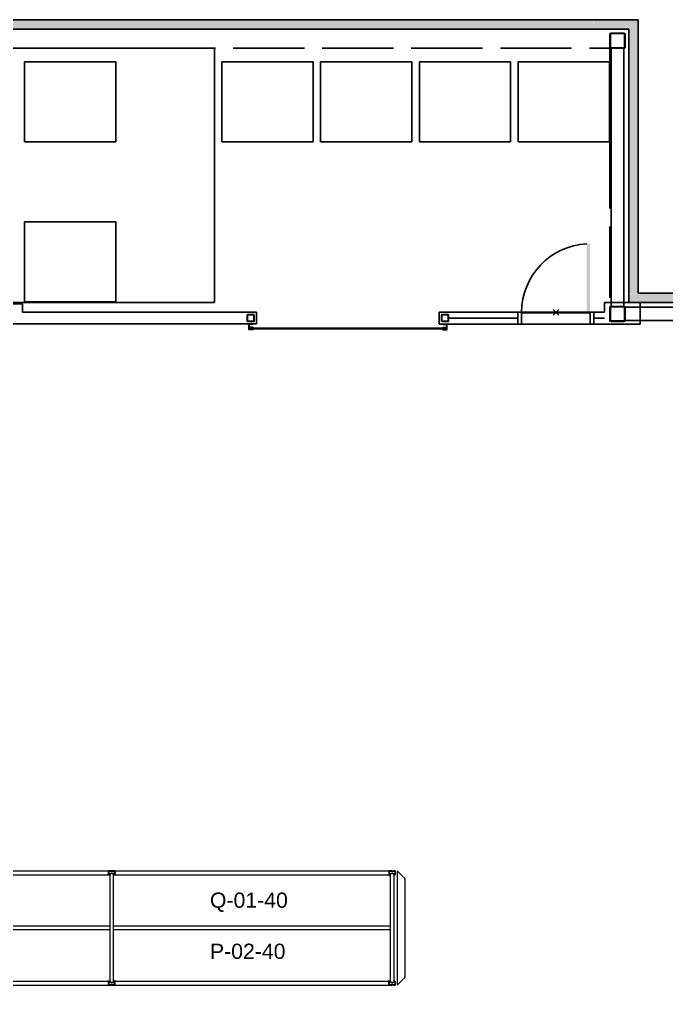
# Model space of a CAD drawing. Header units: inches. Extents: x 2743 to 10591, y -1604 to 5792.
# Drawn here: x 8829 to 9170, y 1066 to 1589 of the extents above; entities that cross this region are included whole.
import ezdxf

# ---------------------------------------------------------------- set-up
doc = ezdxf.new("R2010")
doc.units = ezdxf.units.IN
doc.header["$LTSCALE"] = 0.1875
doc.header["$MEASUREMENT"] = 0
doc.header["$PDMODE"] = 3
doc.header["$PDSIZE"] = 1.5
doc.linetypes.add('CENTERX2', pattern=[101.6, 63.5, -12.7, 12.7, -12.7])
doc.linetypes.add('dash2', pattern=[500, 400, -100])
for name, color, linetype, lineweight in [('22 Dimension', 7, 'Continuous', 5), ('32 Echelle', 160, 'Continuous', 15), ('33 Poutre', 30, 'Continuous', 15), ('37 Protection', 1, 'Continuous', 15)]:
    doc.layers.add(name, color=color, linetype=linetype, lineweight=lineweight)
for name, color, linetype in [('A-N-MOB', 253, 'Continuous'), ('A-N-MUR-COMP', 30, 'Continuous'), ('A-N-MUR-EXT', 5, 'Continuous'), ('A-N-MUR-INT', 3, 'Continuous'), ('A-N-POR-PLF', 30, 'Continuous'), ('A-N-POR-PLN', 7, 'Continuous'), ('A-N-PORTE-INT', 2, 'Continuous'), ('A-N-STRUCTURE', 4, 'Continuous'), ('COUPE2', 2, 'Continuous'), ('fill253', 253, 'Continuous'), ('S-N-ACIER', 4, 'Continuous')]:
    doc.layers.add(name, color=color, linetype=linetype)
doc.styles.add('arial', font='')
doc.styles.get('arial').set_extended_font_data('Arial')
doc.linetypes.add('MUR07', pattern='A,0.001521,[13,JUB,S=1,R=0,X=0,Y=0],-152.075402', length=152.076923)

# ---------------------------------------------------------------- blocks, each defined once
blk = doc.blocks.new('jambage grille')
at = {"layer": 'COUPE2'}
for points in [[(-48, 11), (-48, 11), (-48, 11), (-48, 11), (-48, 10), (-48, 10), (-48, 10), (-48, 10), (-48, 10), (-48, 10), (-48, 10), (-48, 10), (-48, 10), (-48, 10), (-48, 10), (-48, 10), (-50, 10), (-50, 10), (-50, 10), (-50, 10), (-50, 10), (-50, 10), (-51, 10), (-51, 10), (-51, 10), (-51, 10), (-51, 10), (-51, 10), (-51, 10), (-51, 11), (-51, 11), (-51, 11), (-51, 11), (-51, 13), (-51, 13), (-51, 13), (-51, 13), (-51, 14), (-51, 14), (-51, 14), (-51, 14), (-51, 14), (-51, 14), (-51, 15), (-51, 15), (-50, 15), (-50, 15), (-50, 15), (-50, 15), (-50, 16), (-49, 16), (-49, 16), (-49, 16), (-49, 16), (-48, 16), (-48, 16), (-37, 16), (-37, 16), (-36, 16), (-36, 16), (-36, 16), (-36, 16), (-36, 16), (-36, 16), (-36, 16), (-36, 16), (-36, 16), (-36, 16), (-36, 16), (-36, 16), (-36, 16), (-26, 16), (-26, 16), (-26, 16), (-26, 16), (-26, 16), (-26, 16), (-25, 16), (-25, 16), (-25, 16), (-25, 16), (-25, 16), (-25, 16), (-25, 16), (-25, 16), (-25, 16), (-25, 16), (-15, 16), (-15, 16), (-15, 16), (-15, 16), (-15, 16), (-15, 16), (-15, 16), (-15, 16), (-15, 16), (-14, 16), (-14, 16), (-14, 16), (-14, 16), (-14, 16), (-14, 16), (0, 16), (0, 16), (0, 16), (0, 16), (0, 16), (0, 16), (0, 16), (0, 16), (0, 14), (-2, 14), (-2, 14), (-2, 14), (-2, 14), (-2, 14), (-2, 14), (-2, 14), (-2, 14), (-2, 14), (-4, 14), (-4, 14), (-4, 14), (-4, 14), (-4, 14), (-4, 13), (-4, 13), (-4, 13), (-4, 13), (-4, 13), (-4, 13), (-4, 13), (-4, 13), (-6, 13), (-6, 13), (-6, 13), (-6, 13), (-6, 13), (-6, 13), (-7, 13), (-7, 13), (-7, 14), (-7, 14), (-7, 14), (-7, 14), (-7, 14), (-7, 14), (-7, 14), (-8, 14), (-8, 14), (-8, 14), (-8, 14), (-8, 14), (-8, 14), (-8, 14), (-8, 10), (-8, 10), (-8, 10), (-9, 10), (-9, 10), (-9, 10), (-9, 10), (-10, 10), (-10, 10), (-10, 10), (-10, 10), (-10, 10), (-10, 10), (-11, 10), (-11, 13), (-11, 13), (-11, 14), (-11, 14), (-11, 14), (-11, 14), (-11, 14), (-17, 14), (-17, 14), (-17, 14), (-17, 14), (-17, 14), (-17, 13), (-17, 13), (-17, 12), (-19, 12), (-19, 13), (-19, 13), (-19, 14), (-20, 14), (-20, 14), (-20, 14), (-20, 14), (-38, 14), (-39, 14), (-39, 14), (-39, 14), (-39, 14), (-39, 13), (-39, 13), (-39, 13), (-39, 11), (-39, 11), (-39, 11), (-39, 11), (-39, 10), (-39, 10), (-39, 10), (-39, 10), (-39, 10), (-39, 10), (-39, 10), (-39, 10), (-40, 10), (-40, 10), (-40, 10), (-40, 10), (-40, 10), (-40, 10), (-42, 10), (-42, 10), (-42, 10), (-42, 10), (-42, 10), (-42, 10), (-42, 10), (-42, 10), (-42, 10), (-42, 10), (-42, 10), (-42, 11), (-42, 11), (-42, 11), (-42, 11), (-42, 11), (-41, 11), (-40, 11), (-40, 11), (-40, 11), (-40, 11), (-40, 11), (-40, 11), (-40, 12), (-40, 13), (-40, 13), (-40, 13), (-40, 13), (-40, 13), (-41, 13), (-42, 13), (-42, 13), (-42, 13), (-42, 13), (-42, 13), (-42, 13), (-42, 13), (-42, 14), (-42, 14), (-42, 14), (-42, 14), (-42, 14), (-42, 15), (-43, 15), (-43, 15), (-47, 15), (-47, 15), (-48, 15), (-48, 14), (-48, 14), (-48, 14), (-48, 14), (-48, 14), (-48, 13), (-48, 13), (-48, 13), (-48, 13), (-48, 13), (-48, 13), (-48, 13), (-49, 13), (-50, 13), (-50, 13), (-50, 13), (-50, 13), (-50, 13), (-50, 12), (-50, 11), (-50, 11), (-50, 11), (-50, 11), (-50, 11), (-50, 11), (-49, 11)], [(-19, 12), (-17, 12), (-17, 8), (-17, 8), (-17, 7), (-17, 7), (-17, 7), (-17, 7), (-17, 7), (-17, 7), (-16, 7), (-16, 7), (-16, 7), (-16, 7), (-16, 7), (-16, 7), (-16, -7), (-16, -7), (-16, -7), (-16, -7), (-16, -7), (-16, -7), (-17, -7), (-17, -7), (-17, -7), (-17, -7), (-17, -7), (-17, -7), (-17, -8), (-17, -8), (-17, -12), (-19, -12), (-19, -1), (-19, 0), (-19, 1)], [(-2, 14), (0, 14), (0, -14), (-2, -14)], [(-48, -11), (-48, -11), (-48, -11), (-48, -11), (-48, -10), (-48, -10), (-48, -10), (-48, -10), (-48, -10), (-48, -10), (-48, -10), (-48, -10), (-48, -10), (-48, -10), (-48, -10), (-48, -10), (-50, -10), (-50, -10), (-50, -10), (-50, -10), (-50, -10), (-50, -10), (-51, -10), (-51, -10), (-51, -10), (-51, -10), (-51, -10), (-51, -10), (-51, -10), (-51, -11), (-51, -11), (-51, -11), (-51, -11), (-51, -13), (-51, -13), (-51, -13), (-51, -13), (-51, -14), (-51, -14), (-51, -14), (-51, -14), (-51, -14), (-51, -14), (-51, -15), (-51, -15), (-50, -15), (-50, -15), (-50, -15), (-50, -15), (-50, -16), (-49, -16), (-49, -16), (-49, -16), (-49, -16), (-48, -16), (-48, -16), (-37, -16), (-37, -16), (-36, -16), (-36, -16), (-36, -16), (-36, -16), (-36, -16), (-36, -16), (-36, -16), (-36, -16), (-36, -16), (-36, -16), (-36, -16), (-36, -16), (-36, -16), (-26, -16), (-26, -16), (-26, -16), (-26, -16), (-26, -16), (-26, -16), (-25, -16), (-25, -16), (-25, -16), (-25, -16), (-25, -16), (-25, -16), (-25, -16), (-25, -16), (-25, -16), (-25, -16), (-15, -16), (-15, -16), (-15, -16), (-15, -16), (-15, -16), (-15, -16), (-15, -16), (-15, -16), (-15, -16), (-14, -16), (-14, -16), (-14, -16), (-14, -16), (-14, -16), (-14, -16), (0, -16), (0, -16), (0, -16), (0, -16), (0, -16), (0, -16), (0, -16), (0, -16), (0, -14), (-2, -14), (-2, -14), (-2, -14), (-2, -14), (-2, -14), (-2, -14), (-2, -14), (-2, -14), (-2, -14), (-4, -14), (-4, -14), (-4, -14), (-4, -14), (-4, -14), (-4, -13), (-4, -13), (-4, -13), (-4, -13), (-4, -13), (-4, -13), (-4, -13), (-4, -13), (-6, -13), (-6, -13), (-6, -13), (-6, -13), (-6, -13), (-6, -13), (-7, -13), (-7, -13), (-7, -14), (-7, -14), (-7, -14), (-7, -14), (-7, -14), (-7, -14), (-7, -14), (-8, -14), (-8, -14), (-8, -14), (-8, -14), (-8, -14), (-8, -14), (-8, -14), (-8, -10), (-8, -10), (-8, -10), (-9, -10), (-9, -10), (-9, -10), (-9, -10), (-10, -10), (-10, -10), (-10, -10), (-10, -10), (-10, -10), (-10, -10), (-11, -10), (-11, -13), (-11, -13), (-11, -14), (-11, -14), (-11, -14), (-11, -14), (-11, -14), (-17, -14), (-17, -14), (-17, -14), (-17, -14), (-17, -14), (-17, -13), (-17, -13), (-17, -12), (-19, -12), (-19, -13), (-19, -13), (-19, -14), (-20, -14), (-20, -14), (-20, -14), (-20, -14), (-38, -14), (-39, -14), (-39, -14), (-39, -14), (-39, -14), (-39, -13), (-39, -13), (-39, -13), (-39, -11), (-39, -11), (-39, -11), (-39, -11), (-39, -10), (-39, -10), (-39, -10), (-39, -10), (-39, -10), (-39, -10), (-39, -10), (-39, -10), (-40, -10), (-40, -10), (-40, -10), (-40, -10), (-40, -10), (-40, -10), (-42, -10), (-42, -10), (-42, -10), (-42, -10), (-42, -10), (-42, -10), (-42, -10), (-42, -10), (-42, -10), (-42, -10), (-42, -10), (-42, -11), (-42, -11), (-42, -11), (-42, -11), (-42, -11), (-41, -11), (-40, -11), (-40, -11), (-40, -11), (-40, -11), (-40, -11), (-40, -11), (-40, -12), (-40, -13), (-40, -13), (-40, -13), (-40, -13), (-40, -13), (-41, -13), (-42, -13), (-42, -13), (-42, -13), (-42, -13), (-42, -13), (-42, -13), (-42, -13), (-42, -14), (-42, -14), (-42, -14), (-42, -14), (-42, -14), (-42, -15), (-43, -15), (-43, -15), (-47, -15), (-47, -15), (-48, -15), (-48, -14), (-48, -14), (-48, -14), (-48, -14), (-48, -14), (-48, -13), (-48, -13), (-48, -13), (-48, -13), (-48, -13), (-48, -13), (-48, -13), (-49, -13), (-50, -13), (-50, -13), (-50, -13), (-50, -13), (-50, -13), (-50, -12), (-50, -11), (-50, -11), (-50, -11), (-50, -11), (-50, -11), (-50, -11), (-49, -11)]]:
    blk.add_lwpolyline(points, close=True, dxfattribs=at)
at = {"layer": 'COUPE2', "color": 8}
for points in [[(-41, 12), (-49, 12)], [(-47, 12), (-48, 7)], [(-47, 12), (-47, 7)], [(-47, 12), (-46, 7)], [(-47, 12), (-46, 8)], [(-47, 12), (-47, 7)], [(-45, 12), (-46, 7)], [(-45, 12), (-46, 7)], [(-45, 12), (-45, 7)], [(-45, 12), (-45, 7)], [(-45, 12), (-44, 7)], [(-43, 12), (-45, 7)], [(-43, 12), (-44, 7)], [(-43, 12), (-43, 7)], [(-43, 12), (-43, 7)], [(-43, 12), (-42, 8)], [(-49, -12), (-41, -12)], [(-47, -12), (-48, -8)], [(-47, -12), (-47, -7)], [(-47, -12), (-47, -7)], [(-47, -12), (-46, -7)], [(-47, -12), (-45, -7)], [(-45, -12), (-46, -7)], [(-45, -12), (-45, -7)], [(-45, -12), (-45, -7)], [(-45, -12), (-44, -7)], [(-45, -12), (-44, -7)], [(-43, -12), (-44, -7)], [(-43, -12), (-44, -8)], [(-43, -12), (-43, -7)], [(-43, -12), (-43, -7)], [(-43, -12), (-42, -7)]]:
    blk.add_lwpolyline(points, dxfattribs=at)

msp = doc.modelspace()

# ---------------------------------------------------------------- hatches: boundary and pattern name
at = {"layer": '32 Echelle'}
for points in [[(8876.77285, 1139.49574), (8876.77285, 1139.68324), (8876.58535, 1139.68324)], [(8876.77285, 1139.49574), (8876.77285, 1139.68324), (8876.58535, 1139.68324)], [(8878.77285, 1139.49574), (8878.77285, 1139.68324), (8878.96035, 1139.68324)], [(8878.77285, 1139.49574), (8878.77285, 1139.68324), (8878.96035, 1139.68324)], [(9024.39785, 1139.49574), (9024.39785, 1139.68324), (9024.21035, 1139.68324)], [(9026.39785, 1139.49574), (9026.39785, 1139.68324), (9026.58535, 1139.68324)], [(8876.77285, 1083.87074), (8876.77285, 1083.68324), (8876.58535, 1083.68324)], [(8876.77285, 1083.87074), (8876.77285, 1083.68324), (8876.58535, 1083.68324)], [(8878.77285, 1083.87074), (8878.77285, 1083.68324), (8878.96035, 1083.68324)], [(8878.77285, 1083.87074), (8878.77285, 1083.68324), (8878.96035, 1083.68324)], [(9024.39785, 1083.87074), (9024.39785, 1083.68324), (9024.21035, 1083.68324)], [(9026.39785, 1083.87074), (9026.39785, 1083.68324), (9026.58535, 1083.68324)]]:
    msp.add_hatch(color=256, dxfattribs=at).paths.add_polyline_path(points)
at = {"layer": 'A-N-POR-PLN'}
msp.add_hatch(color=7, dxfattribs=at).paths.add_polyline_path([(9129.54256, 1471.51523), (9127.77091, 1471.51523), (9127.77091, 1435.49168), (9129.54256, 1435.49168)])
at = {"layer": 'fill253'}
h = msp.add_hatch(color=7, dxfattribs=at)
h.dxf.hatch_style = 1
h.paths.add_polyline_path([(9131.51106, 1589.23785), (9131.51106, 1584.31013), (9149.9441, 1584.31013), (9149.9441, 1445.51513), (9154.86535, 1445.51513), (9154.86535, 1589.23785)])
h.paths.add_polyline_path([(8551.78759, 1531.25577), (8556.6931, 1531.28333), (8556.68518, 1584.31857), (9131.51101, 1584.31857), (9131.51303, 1589.23785), (8551.78168, 1589.2103)])
h.paths.add_polyline_path([(8556.69703, 1490.28538), (8551.79152, 1490.25782), (8551.77971, 1445.48755), (8556.68523, 1445.51513)])
h = msp.add_hatch(color=7, dxfattribs=at)
h.dxf.hatch_style = 1
h.paths.add_polyline_path([(9794.88805, 431.979), (9789.9668, 431.979), (9789.98075, 94.34303), (9794.902, 94.34303)])
h.paths.add_polyline_path([(9794.88806, 678.7916), (9789.96681, 678.7916), (9789.96681, 572.89173), (9794.88806, 572.89173)])
h.paths.add_polyline_path([(9794.88806, 925.604), (9789.96681, 925.604), (9789.9668, 819.70432), (9794.88805, 819.70432)])
h.paths.add_polyline_path([(8905.8684, -1259.02652), (8903.3892, -1263.9483), (9794.902, -1263.94777), (9794.902, -1071.958), (9789.98075, -1071.958), (9789.98075, -1259.02652)])
h.paths.add_polyline_path([(8477.94275, -1356.98336), (8485.93642, -1355.67867), (8470.93724, -1263.95647), (8470.1595, -1259.19385), (8461.95284, -1259.19385), (8462.69638, -1263.82639)])
h.paths.add_polyline_path([(8896.37175, -1264.1151), (8896.751, -1266.30955), (8903.53292, -1265.20887), (8903.3892, -1263.9483), (8905.8684, -1259.02652), (8895.56167, -1259.02652)])
h.paths.add_polyline_path([(9794.902, 1153.66309), (9789.98075, 1153.66309), (9789.96681, 1066.51673), (9794.88806, 1066.51673)])
h.paths.add_polyline_path([(7089.79643, -1079.29062), (7083.99142, -1077.23697), (7083.99142, -1078.48244), (7084.85166, -1078.81134), (7084.85809, -1264.1151), (7353.37883, -1263.94776), (7353.37238, -1259.02651), (7089.77934, -1259.19385)])
h.paths.add_polyline_path([(7084.85809, -374.65047), (7089.77934, -375.67519), (7089.77934, 118.15991), (7084.85809, 118.15991)])
h.paths.add_polyline_path([(9789.98075, -339.79281), (9794.902, -339.79281), (9794.902, 52.10637), (9789.98075, 52.10637)])
h.paths.add_polyline_path([(9789.97463, -401.23504), (9794.89588, -401.23504), (9794.902, -339.79281), (9789.98075, -339.79281)])
h.paths.add_polyline_path([(9789.98074, -545.32679), (9794.90199, -545.32679), (9794.89588, -437.25741), (9789.97463, -437.25741)])
h.paths.add_polyline_path([(9789.97201, -617.37634), (9794.89326, -617.37634), (9794.90199, -581.35034), (9789.98074, -581.35034)])
h.paths.add_polyline_path([(9789.97813, -689.42343), (9794.89938, -689.42343), (9794.89969, -653.39744), (9789.97844, -653.39744)])
h.paths.add_polyline_path([(9789.97813, -761.46809), (9794.89938, -761.46809), (9794.89938, -725.44454), (9789.97813, -725.44454)])
h.paths.add_polyline_path([(8313.35452, 1440.59386), (8313.35452, 1445.51513), (7084.85166, 1445.51513), (7084.85809, 159.14408), (7089.77934, 159.14408), (7089.77291, 1440.59388)])
h.paths.add_polyline_path([(7395.62104, -1259.02652), (7395.62126, -1263.94777), (8462.75648, -1264.1151), (8461.95284, -1259.19385)])
h.paths.add_polyline_path([(8556.69559, 1440.56528), (8556.6956, 1445.48688), (8355.59043, 1445.5146), (8355.59043, 1440.59333)])
h.paths.add_polyline_path([(9149.95053, 1445.3478), (9149.95053, 1440.42655), (9789.98075, 1440.42655), (9789.9808, 1308.40012), (9794.90205, 1308.40012), (9794.902, 1445.3478)])
h.paths.add_polyline_path([(9794.89496, -941.58583), (9789.96911, -941.58584), (9789.98075, -1029.88866), (9794.902, -1029.88866)])
h.paths.add_polyline_path([(9789.96911, -905.56228), (9794.89496, -905.5623), (9794.89326, -797.49164), (9789.97201, -797.49164)])

# ---------------------------------------------------------------- linework, layer by layer
at = {"color": 7}
for p, q in [((8949.1183, 1434.00464), (8949.1183, 1430.83713)), ((8949.23193, 1434.00464), (8949.23193, 1430.83713)), ((8952.51307, 1434.2319), (8949.34556, 1434.2319)), ((8952.51307, 1434.11827), (8949.34556, 1434.11827)), ((8952.62671, 1430.83713), (8952.62671, 1434.00464)), ((8952.74034, 1430.83713), (8952.74034, 1434.00464)), ((9051.41009, 1430.83713), (9051.41009, 1434.00464)), ((9051.52372, 1430.83713), (9051.52372, 1434.00464)), ((9051.63736, 1434.2319), (9054.80487, 1434.2319)), ((9051.63736, 1434.11827), (9054.80487, 1434.11827)), ((9054.9185, 1434.00464), (9054.9185, 1430.83713)), ((9055.03213, 1434.00464), (9055.03213, 1430.83713)), ((8949.34556, 1430.72349), (8952.51307, 1430.72349)), ((8949.34556, 1430.60986), (8952.51307, 1430.60986)), ((9054.80487, 1430.72349), (9051.63736, 1430.72349)), ((9054.80487, 1430.60986), (9051.63736, 1430.60986))]:
    msp.add_line(p, q, dxfattribs=at)
for centre, radius, start, end in [((8949.34556, 1434.00464), 0.22727, 90, 180), ((8949.34556, 1434.00464), 0.11363, 90, 180), ((8952.51307, 1434.00464), 0.22727, 0, 90), ((8952.51307, 1434.00464), 0.11363, 360, 90), ((9051.63736, 1434.00464), 0.22727, 90, 180), ((9051.63736, 1434.00464), 0.11363, 90, 180), ((9054.80487, 1434.00464), 0.22727, 0, 90), ((9054.80487, 1434.00464), 0.11363, 360, 90), ((8949.34556, 1430.83713), 0.22727, 180, 270), ((8949.34556, 1430.83713), 0.11363, 180, 270), ((8952.51307, 1430.83713), 0.22727, 270, 0), ((8952.51307, 1430.83713), 0.11363, 270, 0), ((9051.63736, 1430.83713), 0.22727, 180, 270), ((9051.63736, 1430.83713), 0.11363, 180, 270), ((9054.80487, 1430.83713), 0.22727, 270, 0), ((9054.80487, 1430.83713), 0.11363, 270, 0)]:
    msp.add_arc(centre, radius, start, end, dxfattribs=at)
at = {"layer": '22 Dimension'}
for p, q in [((8950.84385, 1426.70852), (9053.29474, 1426.56833)), ((8950.84398, 1427.28418), (9053.29477, 1427.28418)), ((8876.77285, 1112.68324), (8731.14785, 1112.68324)), ((8876.77285, 1110.68324), (8731.14785, 1110.68324)), ((9024.39785, 1112.68324), (8878.77285, 1112.68324)), ((9024.39785, 1110.68324), (8878.77285, 1110.68324))]:
    msp.add_line(p, q, dxfattribs=at)
at = {"layer": '32 Echelle', "linetype": 'Continuous', "lineweight": 25}
for p, q in [((8876.14789, 1141.49949), (8876.14789, 1139.86699)), ((8876.14789, 1141.49949), (8876.14789, 1139.86699)), ((8876.23789, 1139.86699), (8876.23789, 1141.49949)), ((8876.23789, 1139.86699), (8876.23789, 1141.49949)), ((8877.26048, 1141.68324), (8876.33164, 1141.68324)), ((8877.26048, 1141.68324), (8876.33164, 1141.68324)), ((8876.33164, 1141.59324), (8877.26048, 1141.59324)), ((8876.33164, 1141.59324), (8877.26048, 1141.59324)), ((8876.74789, 1139.77324), (8876.33164, 1139.77324)), ((8876.74789, 1139.77324), (8876.33164, 1139.77324)), ((8876.74789, 1139.68324), (8876.74789, 1139.77324)), ((8876.74789, 1139.68324), (8876.74789, 1139.77324)), ((8877.35013, 1141.5269), (8877.39404, 1141.38326)), ((8877.35013, 1141.5269), (8877.39404, 1141.38326)), ((8877.48011, 1141.40958), (8877.4362, 1141.55321)), ((8877.48011, 1141.40958), (8877.4362, 1141.55321)), ((8877.97593, 1141.34324), (8877.56976, 1141.34324)), ((8877.97593, 1141.34324), (8877.56976, 1141.34324)), ((8877.56976, 1141.25324), (8877.97593, 1141.25324)), ((8877.56976, 1141.25324), (8877.97593, 1141.25324)), ((8878.10949, 1141.55321), (8878.06558, 1141.40958)), ((8878.10949, 1141.55321), (8878.06558, 1141.40958)), ((8878.15165, 1141.38326), (8878.19556, 1141.5269)), ((8878.15165, 1141.38326), (8878.19556, 1141.5269)), ((8879.21405, 1141.68324), (8878.28522, 1141.68324)), ((8879.21405, 1141.68324), (8878.28522, 1141.68324)), ((8878.28522, 1141.59324), (8879.21405, 1141.59324)), ((8878.28522, 1141.59324), (8879.21405, 1141.59324)), ((8879.21405, 1139.77324), (8878.7978, 1139.77324)), ((8878.7978, 1139.77324), (8878.7978, 1139.68324)), ((8879.21405, 1139.77324), (8878.7978, 1139.77324)), ((8878.7978, 1139.77324), (8878.7978, 1139.68324)), ((8879.3078, 1141.49949), (8879.3078, 1139.86699)), ((8879.3078, 1141.49949), (8879.3078, 1139.86699)), ((8879.3978, 1139.86699), (8879.3978, 1141.49949)), ((8879.3978, 1139.86699), (8879.3978, 1141.49949)), ((9023.77289, 1141.49949), (9023.77289, 1139.86699)), ((9023.86289, 1139.86699), (9023.86289, 1141.49949)), ((9024.88548, 1141.68324), (9023.95664, 1141.68324)), ((9023.95664, 1141.59324), (9024.88548, 1141.59324)), ((9024.37289, 1139.77324), (9023.95664, 1139.77324)), ((9024.37289, 1139.68324), (9024.37289, 1139.77324)), ((9024.97513, 1141.5269), (9025.01904, 1141.38326)), ((9025.10511, 1141.40958), (9025.0612, 1141.55321)), ((9025.60093, 1141.34324), (9025.19476, 1141.34324)), ((9025.19476, 1141.25324), (9025.60093, 1141.25324)), ((9025.73449, 1141.55321), (9025.69058, 1141.40958)), ((9025.77665, 1141.38326), (9025.82056, 1141.5269)), ((9026.83905, 1141.68324), (9025.91022, 1141.68324)), ((9025.91022, 1141.59324), (9026.83905, 1141.59324)), ((9026.83905, 1139.77324), (9026.4228, 1139.77324)), ((9026.4228, 1139.77324), (9026.4228, 1139.68324)), ((9026.9328, 1141.49949), (9026.9328, 1139.86699)), ((9027.0228, 1139.86699), (9027.0228, 1141.49949)), ((8876.33164, 1139.68324), (8876.74789, 1139.68324)), ((8876.33164, 1139.68324), (8876.74789, 1139.68324)), ((8878.7978, 1139.68324), (8879.21405, 1139.68324)), ((8878.7978, 1139.68324), (8879.21405, 1139.68324)), ((9023.95664, 1139.68324), (9024.37289, 1139.68324)), ((9026.4228, 1139.68324), (9026.83905, 1139.68324)), ((8876.14789, 1081.86699), (8876.14789, 1083.49949)), ((8876.14789, 1081.86699), (8876.14789, 1083.49949)), ((8876.23789, 1083.49949), (8876.23789, 1081.86699)), ((8876.23789, 1083.49949), (8876.23789, 1081.86699)), ((8876.33164, 1083.68324), (8876.74789, 1083.68324)), ((8876.33164, 1083.68324), (8876.74789, 1083.68324)), ((8876.74789, 1083.59324), (8876.33164, 1083.59324)), ((8876.74789, 1083.59324), (8876.33164, 1083.59324)), ((8876.74789, 1083.68324), (8876.74789, 1083.59324)), ((8876.74789, 1083.68324), (8876.74789, 1083.59324)), ((8878.7978, 1083.68324), (8879.21405, 1083.68324)), ((8878.7978, 1083.59324), (8878.7978, 1083.68324)), ((8878.7978, 1083.68324), (8879.21405, 1083.68324)), ((8878.7978, 1083.59324), (8878.7978, 1083.68324)), ((8879.21405, 1083.59324), (8878.7978, 1083.59324)), ((8879.21405, 1083.59324), (8878.7978, 1083.59324)), ((8879.3078, 1081.86699), (8879.3078, 1083.49949)), ((8879.3078, 1081.86699), (8879.3078, 1083.49949)), ((8879.3978, 1083.49949), (8879.3978, 1081.86699)), ((8879.3978, 1083.49949), (8879.3978, 1081.86699)), ((9023.77289, 1081.86699), (9023.77289, 1083.49949)), ((9023.86289, 1083.49949), (9023.86289, 1081.86699)), ((9023.95664, 1083.68324), (9024.37289, 1083.68324)), ((9024.37289, 1083.59324), (9023.95664, 1083.59324)), ((9024.37289, 1083.68324), (9024.37289, 1083.59324)), ((9026.4228, 1083.68324), (9026.83905, 1083.68324)), ((9026.4228, 1083.59324), (9026.4228, 1083.68324)), ((9026.83905, 1083.59324), (9026.4228, 1083.59324)), ((9026.9328, 1081.86699), (9026.9328, 1083.49949)), ((9027.0228, 1083.49949), (9027.0228, 1081.86699)), ((8876.33164, 1081.77324), (8877.26048, 1081.77324)), ((8876.33164, 1081.77324), (8877.26048, 1081.77324)), ((8877.26048, 1081.68324), (8876.33164, 1081.68324)), ((8877.26048, 1081.68324), (8876.33164, 1081.68324)), ((8877.35013, 1081.83958), (8877.39404, 1081.98321)), ((8877.35013, 1081.83958), (8877.39404, 1081.98321)), ((8877.48011, 1081.9569), (8877.4362, 1081.81326)), ((8877.48011, 1081.9569), (8877.4362, 1081.81326)), ((8877.56976, 1082.11324), (8877.97593, 1082.11324)), ((8877.56976, 1082.11324), (8877.97593, 1082.11324)), ((8877.97593, 1082.02324), (8877.56976, 1082.02324)), ((8877.97593, 1082.02324), (8877.56976, 1082.02324)), ((8878.10949, 1081.81326), (8878.06558, 1081.9569)), ((8878.10949, 1081.81326), (8878.06558, 1081.9569)), ((8878.15165, 1081.98321), (8878.19556, 1081.83958)), ((8878.15165, 1081.98321), (8878.19556, 1081.83958)), ((8878.28522, 1081.77324), (8879.21405, 1081.77324)), ((8878.28522, 1081.77324), (8879.21405, 1081.77324)), ((8879.21405, 1081.68324), (8878.28522, 1081.68324)), ((8879.21405, 1081.68324), (8878.28522, 1081.68324)), ((9023.95664, 1081.77324), (9024.88548, 1081.77324)), ((9024.88548, 1081.68324), (9023.95664, 1081.68324)), ((9024.97513, 1081.83958), (9025.01904, 1081.98321)), ((9025.10511, 1081.9569), (9025.0612, 1081.81326)), ((9025.19476, 1082.11324), (9025.60093, 1082.11324)), ((9025.60093, 1082.02324), (9025.19476, 1082.02324)), ((9025.73449, 1081.81326), (9025.69058, 1081.9569)), ((9025.77665, 1081.98321), (9025.82056, 1081.83958)), ((9025.91022, 1081.77324), (9026.83905, 1081.77324)), ((9026.83905, 1081.68324), (9025.91022, 1081.68324))]:
    msp.add_line(p, q, dxfattribs=at)
at = {"layer": '32 Echelle'}
for p, q in [((8878.77285, 1140.18324), (8876.77285, 1140.18324)), ((8876.77285, 1140.18324), (8876.77285, 1083.18324)), ((8878.77285, 1140.18324), (8876.77285, 1140.18324)), ((8876.77285, 1140.18324), (8876.77285, 1083.18324)), ((8878.77285, 1083.18324), (8878.77285, 1140.18324)), ((8878.77285, 1083.18324), (8878.77285, 1140.18324)), ((9026.39785, 1140.18324), (9024.39785, 1140.18324)), ((9024.39785, 1140.18324), (9024.39785, 1083.18324)), ((9026.39785, 1083.18324), (9026.39785, 1140.18324)), ((8876.77285, 1139.68324), (8876.58535, 1139.68324)), ((8876.77285, 1139.49574), (8876.58535, 1139.68324)), ((8876.77285, 1139.68324), (8876.58535, 1139.68324)), ((8876.77285, 1139.49574), (8876.58535, 1139.68324)), ((8876.77285, 1139.49574), (8876.77285, 1139.68324)), ((8876.77285, 1139.49574), (8876.77285, 1139.68324)), ((8878.77285, 1139.68324), (8878.96035, 1139.68324)), ((8878.77285, 1139.49574), (8878.77285, 1139.68324)), ((8878.77285, 1139.49574), (8878.96035, 1139.68324)), ((8878.77285, 1139.68324), (8878.96035, 1139.68324)), ((8878.77285, 1139.49574), (8878.77285, 1139.68324)), ((8878.77285, 1139.49574), (8878.96035, 1139.68324)), ((9024.39785, 1139.68324), (9024.21035, 1139.68324)), ((9024.39785, 1139.49574), (9024.21035, 1139.68324)), ((9024.39785, 1139.49574), (9024.39785, 1139.68324)), ((9026.39785, 1139.68324), (9026.58535, 1139.68324)), ((9026.39785, 1139.49574), (9026.39785, 1139.68324)), ((9026.39785, 1139.49574), (9026.58535, 1139.68324)), ((8876.77285, 1083.87074), (8876.58535, 1083.68324)), ((8876.77285, 1083.87074), (8876.58535, 1083.68324)), ((8876.77285, 1083.68324), (8876.58535, 1083.68324)), ((8876.77285, 1083.68324), (8876.58535, 1083.68324)), ((8876.77285, 1083.87074), (8876.77285, 1083.68324)), ((8876.77285, 1083.87074), (8876.77285, 1083.68324)), ((8876.77285, 1083.18324), (8878.77285, 1083.18324)), ((8876.77285, 1083.18324), (8878.77285, 1083.18324)), ((8878.77285, 1083.87074), (8878.77285, 1083.68324)), ((8878.77285, 1083.87074), (8878.96035, 1083.68324)), ((8878.77285, 1083.87074), (8878.77285, 1083.68324)), ((8878.77285, 1083.87074), (8878.96035, 1083.68324)), ((8878.77285, 1083.68324), (8878.96035, 1083.68324)), ((8878.77285, 1083.68324), (8878.96035, 1083.68324)), ((9024.39785, 1083.87074), (9024.21035, 1083.68324)), ((9024.39785, 1083.68324), (9024.21035, 1083.68324)), ((9024.39785, 1083.87074), (9024.39785, 1083.68324)), ((9024.39785, 1083.18324), (9026.39785, 1083.18324)), ((9026.39785, 1083.87074), (9026.39785, 1083.68324)), ((9026.39785, 1083.87074), (9026.58535, 1083.68324)), ((9026.39785, 1083.68324), (9026.58535, 1083.68324))]:
    msp.add_line(p, q, dxfattribs=at)
at = {"layer": '32 Echelle', "linetype": 'Continuous', "lineweight": 25}
for centre, radius, start, end in [((8876.33164, 1141.49949), 0.18375, 90, 180), ((8876.33164, 1141.49949), 0.18375, 90, 180), ((8876.33164, 1139.86699), 0.18375, 180, 270), ((8876.33164, 1139.86699), 0.18375, 180, 270), ((8876.33164, 1141.49949), 0.09375, 90, 180), ((8876.33164, 1141.49949), 0.09375, 90, 180), ((8876.33164, 1139.86699), 0.09375, 180, 270), ((8876.33164, 1139.86699), 0.09375, 180, 270), ((8877.26048, 1141.49949), 0.18375, 17, 90), ((8877.26048, 1141.49949), 0.18375, 17, 90), ((8877.26048, 1141.49949), 0.09375, 17, 90), ((8877.26048, 1141.49949), 0.09375, 17, 90), ((8877.56976, 1141.43699), 0.18375, 197, 270), ((8877.56976, 1141.43699), 0.18375, 197, 270), ((8877.56976, 1141.43699), 0.09375, 197, 270), ((8877.56976, 1141.43699), 0.09375, 197, 270), ((8877.97593, 1141.43699), 0.09375, 270, 343), ((8877.97593, 1141.43699), 0.09375, 270, 343), ((8877.97593, 1141.43699), 0.18375, 270, 343), ((8877.97593, 1141.43699), 0.18375, 270, 343), ((8878.28522, 1141.49949), 0.18375, 90, 163), ((8878.28522, 1141.49949), 0.18375, 90, 163), ((8878.28522, 1141.49949), 0.09375, 90, 163), ((8878.28522, 1141.49949), 0.09375, 90, 163), ((8879.21405, 1141.49949), 0.18375, 0, 90), ((8879.21405, 1141.49949), 0.18375, 0, 90), ((8879.21405, 1141.49949), 0.09375, 0, 90), ((8879.21405, 1141.49949), 0.09375, 0, 90), ((8879.21405, 1139.86699), 0.09375, 270, 0), ((8879.21405, 1139.86699), 0.18375, 270, 0), ((8879.21405, 1139.86699), 0.09375, 270, 0), ((8879.21405, 1139.86699), 0.18375, 270, 0), ((9023.95664, 1141.49949), 0.18375, 90, 180), ((9023.95664, 1139.86699), 0.18375, 180, 270), ((9023.95664, 1141.49949), 0.09375, 90, 180), ((9023.95664, 1139.86699), 0.09375, 180, 270), ((9024.88548, 1141.49949), 0.18375, 17, 90), ((9024.88548, 1141.49949), 0.09375, 17, 90), ((9025.19476, 1141.43699), 0.18375, 197, 270), ((9025.19476, 1141.43699), 0.09375, 197, 270), ((9025.60093, 1141.43699), 0.09375, 270, 343), ((9025.60093, 1141.43699), 0.18375, 270, 343), ((9025.91022, 1141.49949), 0.18375, 90, 163), ((9025.91022, 1141.49949), 0.09375, 90, 163), ((9026.83905, 1141.49949), 0.18375, 0, 90), ((9026.83905, 1141.49949), 0.09375, 0, 90), ((9026.83905, 1139.86699), 0.09375, 270, 0), ((9026.83905, 1139.86699), 0.18375, 270, 0), ((8876.33164, 1083.49949), 0.18375, 90, 180), ((8876.33164, 1083.49949), 0.18375, 90, 180), ((8876.33164, 1083.49949), 0.09375, 90, 180), ((8876.33164, 1083.49949), 0.09375, 90, 180), ((8879.21405, 1083.49949), 0.18375, 0, 90), ((8879.21405, 1083.49949), 0.18375, 0, 90), ((8879.21405, 1083.49949), 0.09375, 0, 90), ((8879.21405, 1083.49949), 0.09375, 0, 90), ((9023.95664, 1083.49949), 0.18375, 90, 180), ((9023.95664, 1083.49949), 0.09375, 90, 180), ((9026.83905, 1083.49949), 0.18375, 0, 90), ((9026.83905, 1083.49949), 0.09375, 0, 90), ((8876.33164, 1081.86699), 0.18375, 180, 270), ((8876.33164, 1081.86699), 0.18375, 180, 270), ((8876.33164, 1081.86699), 0.09375, 180, 270), ((8876.33164, 1081.86699), 0.09375, 180, 270), ((8877.26048, 1081.86699), 0.09375, 270, 343), ((8877.26048, 1081.86699), 0.09375, 270, 343), ((8877.26048, 1081.86699), 0.18375, 270, 343), ((8877.26048, 1081.86699), 0.18375, 270, 343), ((8877.56976, 1081.92949), 0.18375, 90, 163), ((8877.56976, 1081.92949), 0.18375, 90, 163), ((8877.56976, 1081.92949), 0.09375, 90, 163), ((8877.56976, 1081.92949), 0.09375, 90, 163), ((8877.97593, 1081.92949), 0.18375, 17, 90), ((8877.97593, 1081.92949), 0.18375, 17, 90), ((8877.97593, 1081.92949), 0.09375, 17, 90), ((8877.97593, 1081.92949), 0.09375, 17, 90), ((8878.28522, 1081.86699), 0.18375, 197, 270), ((8878.28522, 1081.86699), 0.18375, 197, 270), ((8878.28522, 1081.86699), 0.09375, 197, 270), ((8878.28522, 1081.86699), 0.09375, 197, 270), ((8879.21405, 1081.86699), 0.09375, 270, 0), ((8879.21405, 1081.86699), 0.18375, 270, 0), ((8879.21405, 1081.86699), 0.09375, 270, 0), ((8879.21405, 1081.86699), 0.18375, 270, 0), ((9023.95664, 1081.86699), 0.18375, 180, 270), ((9023.95664, 1081.86699), 0.09375, 180, 270), ((9024.88548, 1081.86699), 0.09375, 270, 343), ((9024.88548, 1081.86699), 0.18375, 270, 343), ((9025.19476, 1081.92949), 0.18375, 90, 163), ((9025.19476, 1081.92949), 0.09375, 90, 163), ((9025.60093, 1081.92949), 0.18375, 17, 90), ((9025.60093, 1081.92949), 0.09375, 17, 90), ((9025.91022, 1081.86699), 0.18375, 197, 270), ((9025.91022, 1081.86699), 0.09375, 197, 270), ((9026.83905, 1081.86699), 0.09375, 270, 0), ((9026.83905, 1081.86699), 0.18375, 270, 0)]:
    msp.add_arc(centre, radius, start, end, dxfattribs=at)
at = {"layer": '33 Poutre'}
for p, q in [((8731.89785, 1141.68324), (8876.02285, 1141.68324)), ((8876.02285, 1141.68324), (8876.02285, 1139.68324)), ((8876.02285, 1141.55824), (8876.02285, 1139.30224)), ((8876.14185, 1141.55824), (8876.14185, 1139.30224)), ((8876.26685, 1141.80224), (8877.52885, 1141.80224)), ((8877.52885, 1141.68324), (8876.26685, 1141.68324)), ((8877.65385, 1141.34324), (8877.65385, 1141.55824)), ((8877.65385, 1141.34324), (8877.77285, 1141.34324)), ((8877.77285, 1141.34324), (8877.77285, 1141.55824)), ((8877.77285, 1141.34324), (8877.77285, 1141.55824)), ((8877.89185, 1141.34324), (8877.77285, 1141.34324)), ((8877.89185, 1141.34324), (8877.89185, 1141.55824)), ((8879.27885, 1141.80224), (8878.01685, 1141.80224)), ((8878.01685, 1141.68324), (8879.27885, 1141.68324)), ((8879.40385, 1141.55824), (8879.40385, 1139.30224)), ((8879.52285, 1141.68324), (9023.64785, 1141.68324)), ((8879.52285, 1141.68324), (8879.52285, 1139.68324)), ((8879.52285, 1141.55824), (8879.52285, 1139.30224)), ((9023.64785, 1141.68324), (9023.64785, 1139.68324)), ((9023.64785, 1141.55824), (9023.64785, 1139.30224)), ((9023.76685, 1141.55824), (9023.76685, 1139.30224)), ((9023.89185, 1141.80224), (9025.15385, 1141.80224)), ((9025.15385, 1141.68324), (9023.89185, 1141.68324)), ((9025.27885, 1141.34324), (9025.27885, 1141.55824)), ((9025.27885, 1141.34324), (9025.39785, 1141.34324)), ((9025.39785, 1141.34324), (9025.39785, 1141.55824)), ((8731.89785, 1139.68324), (8876.02285, 1139.68324)), ((8876.02285, 1139.30224), (8876.14185, 1139.30224)), ((8879.52285, 1139.30224), (8879.40385, 1139.30224)), ((8879.52285, 1139.68324), (9023.64785, 1139.68324)), ((9023.64785, 1139.30224), (9023.76685, 1139.30224)), ((8731.89785, 1083.68324), (8876.02285, 1083.68324)), ((8876.02285, 1081.80824), (8876.02285, 1084.06424)), ((8876.02285, 1084.06424), (8876.14185, 1084.06424)), ((8876.02285, 1081.68324), (8876.02285, 1083.68324)), ((8876.14185, 1081.80824), (8876.14185, 1084.06424)), ((8879.52285, 1084.06424), (8879.40385, 1084.06424)), ((8879.40385, 1081.80824), (8879.40385, 1084.06424)), ((8879.52285, 1081.80824), (8879.52285, 1084.06424)), ((8879.52285, 1083.68324), (9023.64785, 1083.68324)), ((8879.52285, 1081.68324), (8879.52285, 1083.68324)), ((9023.64785, 1081.80824), (9023.64785, 1084.06424)), ((9023.64785, 1084.06424), (9023.76685, 1084.06424)), ((9023.64785, 1081.68324), (9023.64785, 1083.68324)), ((9023.76685, 1081.80824), (9023.76685, 1084.06424)), ((8731.89785, 1081.68324), (8876.02285, 1081.68324)), ((8877.52885, 1081.68324), (8876.26685, 1081.68324)), ((8876.26685, 1081.56424), (8877.52885, 1081.56424)), ((8877.65385, 1082.02324), (8877.65385, 1081.80824)), ((8877.65385, 1082.02324), (8877.77285, 1082.02324)), ((8877.77285, 1082.02324), (8877.77285, 1081.80824)), ((8877.77285, 1082.02324), (8877.77285, 1081.80824)), ((8877.89185, 1082.02324), (8877.77285, 1082.02324)), ((8877.89185, 1082.02324), (8877.89185, 1081.80824)), ((8878.01685, 1081.68324), (8879.27885, 1081.68324)), ((8879.27885, 1081.56424), (8878.01685, 1081.56424)), ((8879.52285, 1081.68324), (9023.64785, 1081.68324)), ((9025.15385, 1081.68324), (9023.89185, 1081.68324)), ((9023.89185, 1081.56424), (9025.15385, 1081.56424)), ((9025.27885, 1082.02324), (9025.27885, 1081.80824)), ((9025.27885, 1082.02324), (9025.39785, 1082.02324)), ((9025.39785, 1082.02324), (9025.39785, 1081.80824))]:
    msp.add_line(p, q, dxfattribs=at)
for centre, radius, start, end in [((8876.26685, 1141.55824), 0.244, 90, 180), ((8876.26685, 1141.55824), 0.125, 90, 180), ((8877.52885, 1141.55824), 0.244, 0, 90), ((8877.52885, 1141.55824), 0.125, 0, 90), ((8878.01685, 1141.55824), 0.244, 90, 180), ((8878.01685, 1141.55824), 0.125, 90, 180), ((8879.27885, 1141.55824), 0.244, 0, 90), ((8879.27885, 1141.55824), 0.125, 0, 90), ((9023.89185, 1141.55824), 0.244, 90, 180), ((9023.89185, 1141.55824), 0.125, 90, 180), ((9025.15385, 1141.55824), 0.244, 0, 90), ((9025.15385, 1141.55824), 0.125, 0, 90), ((8876.26685, 1081.80824), 0.244, 180, 270), ((8876.26685, 1081.80824), 0.125, 180, 270), ((8877.52885, 1081.80824), 0.125, 270, 0), ((8877.52885, 1081.80824), 0.244, 270, 0), ((8878.01685, 1081.80824), 0.244, 180, 270), ((8878.01685, 1081.80824), 0.125, 180, 270), ((8879.27885, 1081.80824), 0.244, 270, 0), ((8879.27885, 1081.80824), 0.125, 270, 0), ((9023.89185, 1081.80824), 0.244, 180, 270), ((9023.89185, 1081.80824), 0.125, 180, 270), ((9025.15385, 1081.80824), 0.125, 270, 0), ((9025.15385, 1081.80824), 0.244, 270, 0)]:
    msp.add_arc(centre, radius, start, end, dxfattribs=at)
at = {"layer": '37 Protection'}
for p, q in [((9028.0228, 1141.68324), (9028.0228, 1081.68324)), ((9028.0228, 1141.68324), (9032.0228, 1137.68324)), ((9032.0228, 1137.68324), (9032.0228, 1085.68324)), ((9028.0228, 1081.68324), (9032.0228, 1085.68324))]:
    msp.add_line(p, q, dxfattribs=at)
at = {"layer": 'A-N-MOB', "color": 7}
for p, q in [((8831.83063, 1525.18853), (8831.83063, 1567.18844)), ((8831.83063, 1567.18844), (8879.86203, 1567.18844)), ((8879.86203, 1567.18844), (8879.86203, 1525.18853)), ((8935.76743, 1525.18853), (8935.76743, 1567.18844)), ((8935.76743, 1567.18844), (8983.79883, 1567.18844)), ((8983.79883, 1567.18844), (8983.79883, 1525.18853)), ((8987.73583, 1525.18853), (8987.73583, 1567.18844)), ((8987.73583, 1567.18844), (9035.76723, 1567.18844)), ((9035.76723, 1567.18844), (9035.76723, 1525.18853)), ((9039.70423, 1525.18853), (9039.70423, 1567.18844)), ((9039.70423, 1567.18844), (9087.73563, 1567.18844)), ((9087.73563, 1567.18844), (9087.73563, 1525.18853)), ((9091.67263, 1525.18853), (9091.67263, 1567.18844)), ((9091.67263, 1567.18844), (9139.70403, 1567.18844)), ((9139.70403, 1567.18844), (9139.70403, 1525.18853)), ((8879.86203, 1525.18853), (8831.83063, 1525.18853)), ((8983.79883, 1525.18853), (8935.76743, 1525.18853)), ((9035.76723, 1525.18853), (8987.73583, 1525.18853)), ((9087.73563, 1525.18853), (9039.70423, 1525.18853)), ((9139.70403, 1525.18853), (9091.67263, 1525.18853)), ((8831.83063, 1483.01076), (8831.83063, 1441.01084)), ((8879.86203, 1483.01076), (8831.83063, 1483.01076)), ((8879.86203, 1441.01084), (8879.86203, 1483.01076)), ((8831.83063, 1441.01084), (8879.86203, 1441.01084))]:
    msp.add_line(p, q, dxfattribs=at)
at = {"layer": 'A-N-MUR-COMP', "color": 7, "linetype": 'MUR07', "ltscale": 0.8}
for p, q in [((9091.55051, 1432.40114), (9055.03213, 1432.42088)), ((9131.51106, 1432.40114), (9137.12522, 1432.40114))]:
    msp.add_line(p, q, dxfattribs=at)
at = {"layer": 'A-N-MUR-EXT', "color": 7}
for p, q in [((9131.51106, 1589.23785), (8551.78365, 1589.2103)), ((9131.51106, 1584.33235), (8556.68915, 1584.30479)), ((9154.86535, 1589.23785), (9131.51106, 1589.23785)), ((9149.9441, 1584.33235), (9131.51106, 1584.33235)), ((9149.9441, 1440.59388), (9149.9441, 1584.33235)), ((9154.86535, 1445.51513), (9154.86535, 1589.23785)), ((8931.83043, 1574.39466), (8566.68914, 1574.39466)), ((8931.83043, 1574.39466), (8931.83043, 1440.56571)), ((9794.89556, 1445.51513), (9154.86535, 1445.51513)), ((8566.69366, 1440.5534), (8931.83043, 1440.56571))]:
    msp.add_line(p, q, dxfattribs=at)
at = {"layer": 'A-N-MUR-INT', "color": 7}
for p, q in [((8817.10578, 1439.85316), (8830.85623, 1439.85372)), ((8830.85623, 1439.85372), (8830.85599, 1435.49831)), ((9137.12522, 1435.49168), (9137.12522, 1440.59388)), ((9137.12522, 1440.59388), (9155.98323, 1440.59388)), ((9789.97431, 1440.59388), (9149.9441, 1440.59388)), ((9155.98323, 1440.59388), (9155.98323, 1429.31059)), ((8830.85599, 1435.49831), (8954.04405, 1435.49157)), ((8954.04439, 1435.49157), (8954.04405, 1429.33556)), ((9050.10685, 1429.33545), (9050.10685, 1435.51654)), ((9091.55051, 1435.49168), (9050.10685, 1435.49168)), ((9131.51106, 1435.49168), (9137.12522, 1435.49168)), ((8954.04405, 1429.33556), (8817.13024, 1429.3325)), ((9091.55051, 1429.31059), (9050.10685, 1429.31059)), ((9131.51106, 1429.31059), (9137.12522, 1429.31059)), ((9155.98323, 1429.31059), (9137.12522, 1429.31059)), ((9137.12522, 1429.31059), (9137.12522, 1429.31059))]:
    msp.add_line(p, q, dxfattribs=at)
at = {"layer": 'A-N-POR-PLF', "color": 7}
for p, q in [((9131.51106, 1435.49168), (9091.55051, 1435.49168)), ((9091.55051, 1435.49168), (9091.55051, 1429.31059)), ((9131.51106, 1429.31059), (9131.51106, 1435.49168)), ((9091.55051, 1429.31059), (9131.51106, 1429.31059))]:
    msp.add_line(p, q, dxfattribs=at)
at = {"layer": 'A-N-POR-PLN', "color": 7}
for p, q in [((9091.55051, 1435.49168), (9093.51901, 1435.49168)), ((9091.55051, 1435.49168), (9091.55051, 1429.31059)), ((9093.51901, 1435.49168), (9093.51901, 1429.31059)), ((9131.51106, 1435.49168), (9129.54256, 1435.49168)), ((9129.54256, 1435.49168), (9129.54256, 1429.31059)), ((9131.51106, 1435.49168), (9131.51106, 1429.31059)), ((9093.51901, 1429.31059), (9091.55051, 1429.31059)), ((9129.54256, 1429.31059), (9131.51106, 1429.31059))]:
    msp.add_line(p, q, dxfattribs=at)
msp.add_arc((9129.54256, 1435.49168), 36.02355, 92.8189624, 180, dxfattribs=at)
msp.add_point((9111.53079, 1435.49168), dxfattribs=at)
at = {"layer": 'A-N-PORTE-INT', "color": 7}
for p, q in [((9129.54256, 1435.21609), (9093.51901, 1435.21609)), ((8949.96223, 1426.38272), (8949.96223, 1429.33547)), ((8949.96223, 1429.33547), (8951.93073, 1429.33547)), ((8951.93073, 1429.21736), (8950.08034, 1429.21736)), ((8950.08034, 1429.21736), (8950.08034, 1426.38272)), ((8951.93073, 1429.33547), (8951.93073, 1429.21736)), ((9054.17636, 1429.19528), (9052.20786, 1429.19528)), ((9052.20786, 1429.19528), (9052.20786, 1429.07717)), ((9052.20786, 1429.07717), (9054.05825, 1429.07717)), ((9054.05825, 1429.07717), (9054.05825, 1426.24253)), ((9054.17636, 1426.24253), (9054.17636, 1429.19528)), ((8950.08034, 1426.38272), (8949.96223, 1426.38272)), ((9054.05825, 1426.24253), (9054.17636, 1426.24253))]:
    msp.add_line(p, q, dxfattribs=at)
at = {"layer": 'A-N-STRUCTURE', "color": 7, "linetype": 'dash2', "ltscale": 0.5}
for p, q in [((8556.68916, 1584.39464), (9149.9441, 1584.39464)), ((9149.9441, 1584.39464), (9149.9441, 1440.65084)), ((8566.68914, 1574.39466), (9139.94412, 1574.39466)), ((9139.94412, 1574.39466), (9139.94412, 1430.65086)), ((9149.9441, 1440.65084), (9789.97431, 1440.65084))]:
    msp.add_line(p, q, dxfattribs=at)
at = {"layer": 'S-N-ACIER', "color": 7}
for p, q in [((9139.97561, 1581.68415), (9139.97561, 1574.93613)), ((9140.2886, 1574.93613), (9140.2886, 1581.68415)), ((9147.34961, 1582.31013), (9140.60159, 1582.31013)), ((9140.60159, 1581.99714), (9147.34961, 1581.99714)), ((9147.6626, 1581.68415), (9147.6626, 1574.93613)), ((9147.9756, 1574.93613), (9147.9756, 1581.68415)), ((9147.34961, 1574.62314), (9140.60159, 1574.62314)), ((9140.60159, 1574.31015), (9147.34961, 1574.31015)), ((9139.97561, 1437.9679), (9139.97561, 1431.21988)), ((9140.2886, 1431.21988), (9140.2886, 1437.9679)), ((9147.34961, 1438.59388), (9140.60159, 1438.59388)), ((9140.60159, 1438.28089), (9147.34961, 1438.28089)), ((9147.6626, 1437.9679), (9147.6626, 1431.21988)), ((9147.9756, 1431.21988), (9147.9756, 1437.9679)), ((9147.34961, 1430.90689), (9140.60159, 1430.90689)), ((9140.60159, 1430.5939), (9147.34961, 1430.5939))]:
    msp.add_line(p, q, dxfattribs=at)
at = {"layer": 'S-N-ACIER', "color": 7, "linetype": 'CENTERX2', "ltscale": 20}
for p, q in [((9140.60159, 1574.31015), (9140.60159, 1438.59388)), ((9147.34961, 1574.31015), (9147.34961, 1438.28089)), ((9147.9756, 1438.09782), (9459.97497, 1438.09782)), ((9147.9756, 1431.08996), (9459.97497, 1431.08996))]:
    msp.add_line(p, q, dxfattribs=at)
at = {"layer": 'S-N-ACIER', "color": 7}
for centre, radius, start, end in [((9140.60159, 1581.68415), 0.62598, 90, 180), ((9140.60159, 1581.68415), 0.31299, 90, 180), ((9147.34961, 1581.68415), 0.62598, 0, 90), ((9147.34961, 1581.68415), 0.31299, 0, 90), ((9140.60159, 1574.93613), 0.62598, 180, 270), ((9140.60159, 1574.93613), 0.31299, 180, 270), ((9147.34961, 1574.93613), 0.62598, 270, 0), ((9147.34961, 1574.93613), 0.31299, 270, 0), ((9140.60159, 1437.9679), 0.62598, 90, 180), ((9140.60159, 1437.9679), 0.31299, 90, 180), ((9147.34961, 1437.9679), 0.62598, 0, 90), ((9147.34961, 1437.9679), 0.31299, 0, 90), ((9140.60159, 1431.21988), 0.62598, 180, 270), ((9140.60159, 1431.21988), 0.31299, 180, 270), ((9147.34961, 1431.21988), 0.62598, 270, 0), ((9147.34961, 1431.21988), 0.31299, 270, 0)]:
    msp.add_arc(centre, radius, start, end, dxfattribs=at)

# ---------------------------------------------------------------- block references
at = {"layer": 'A-N-PORTE-INT', "color": 7, "yscale": 0.03937, "zscale": 0.03937}
for p, xscale in [((8950.08034, 1427.0109), -0.03937), ((9054.05825, 1426.87071), 0.03937)]:
    msp.add_blockref('jambage grille', p, dxfattribs=dict(at, xscale=xscale))

# ---------------------------------------------------------------- texts
at = {"layer": '22 Dimension', "char_height": 8, "attachment_point": 1, "style": 'arial'}
for s, insert in [('{\\fArial Unicode MS|b0|i0|c0|p2;\\C8;Q-01-40}', (8929.46691, 1130.32504)), ('{\\fArial Unicode MS|b0|i0|c0|p2;\\C8;P-02-40}', (8929.46691, 1103.4525))]:
    msp.add_mtext_dynamic_manual_height_columns(s, width=68.8901007, gutter_width=5, heights=[0], dxfattribs=dict(at, insert=insert))

doc.saveas('drawing.dxf')
